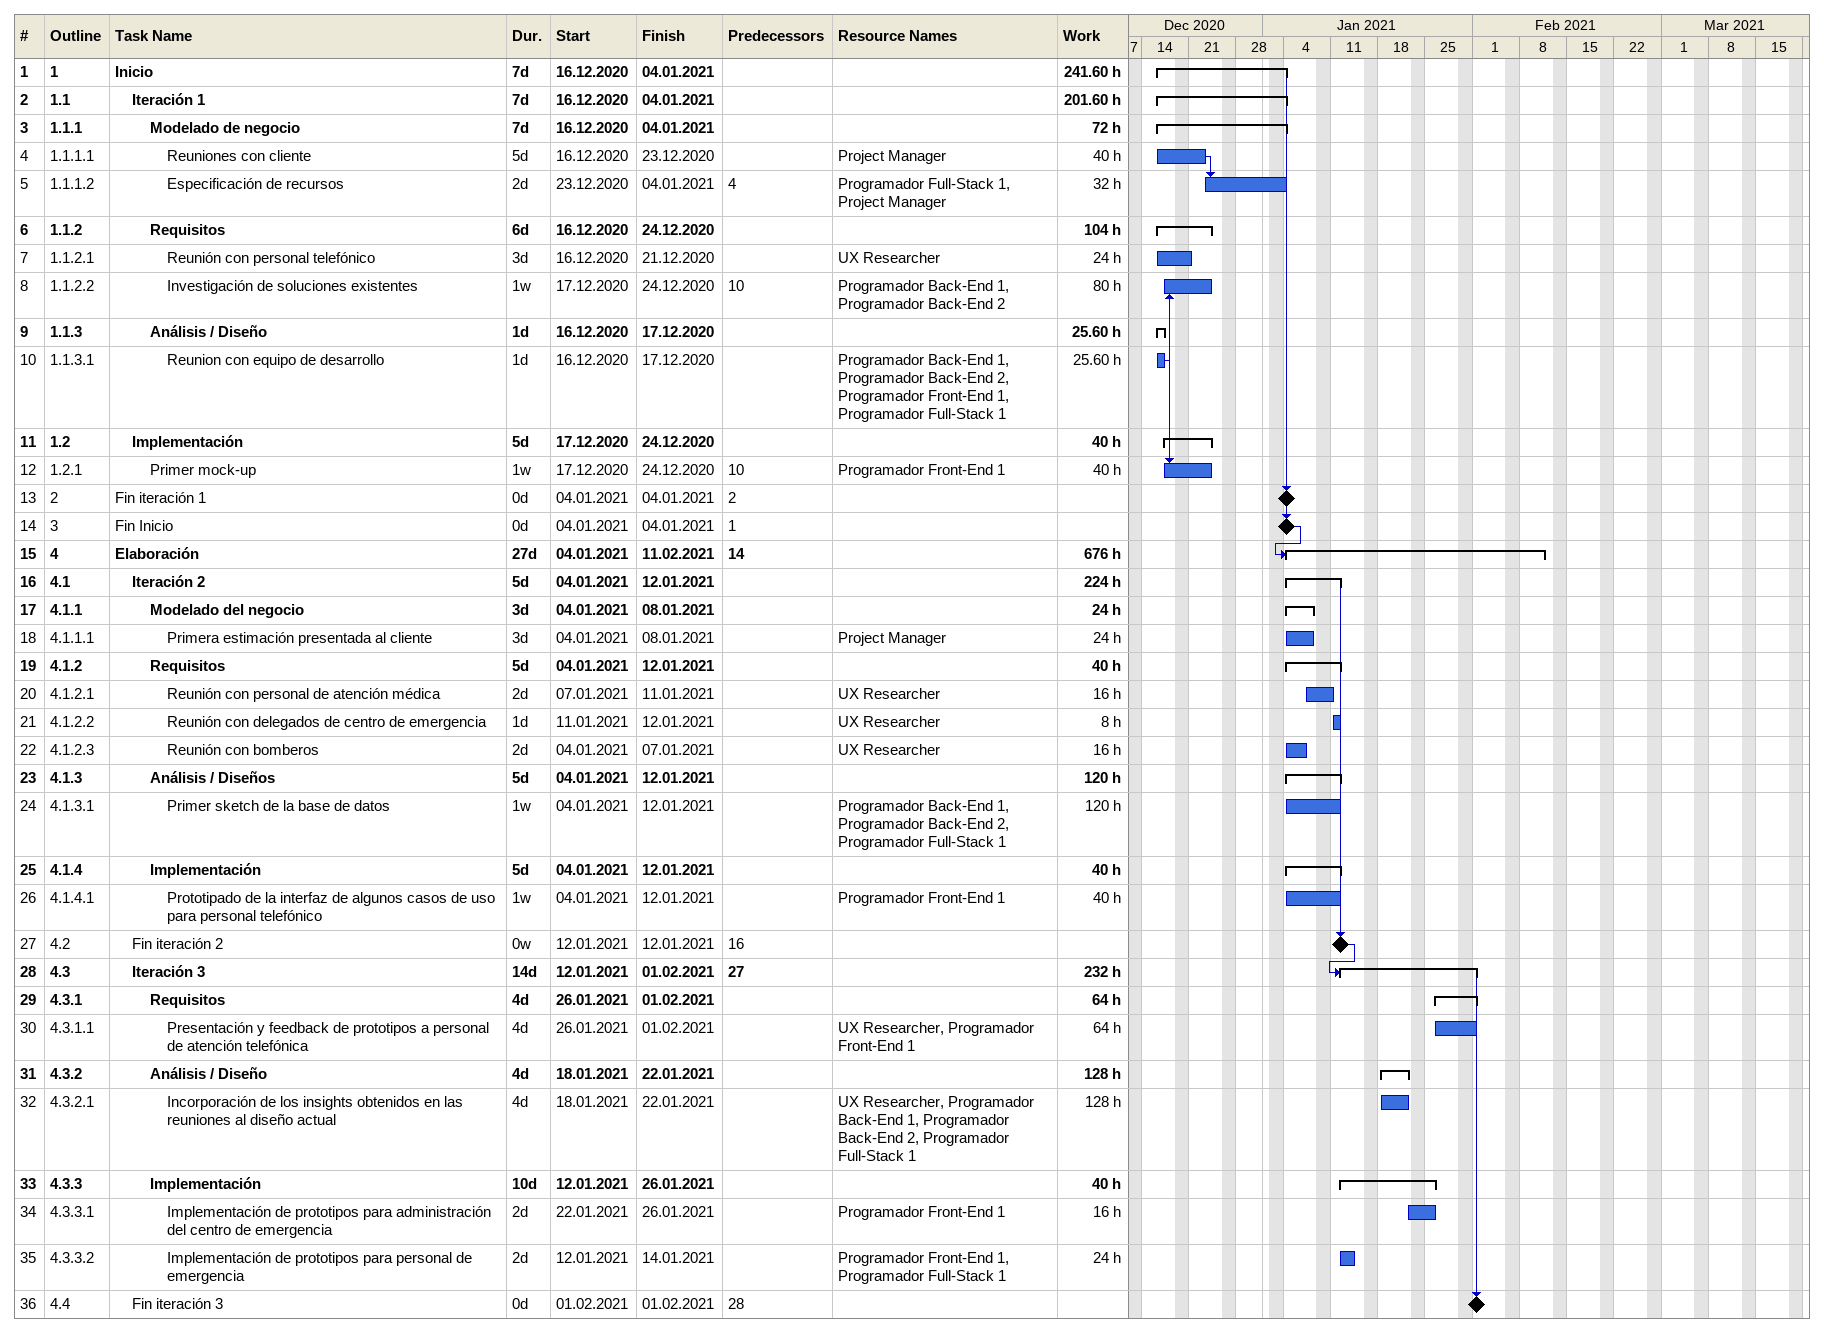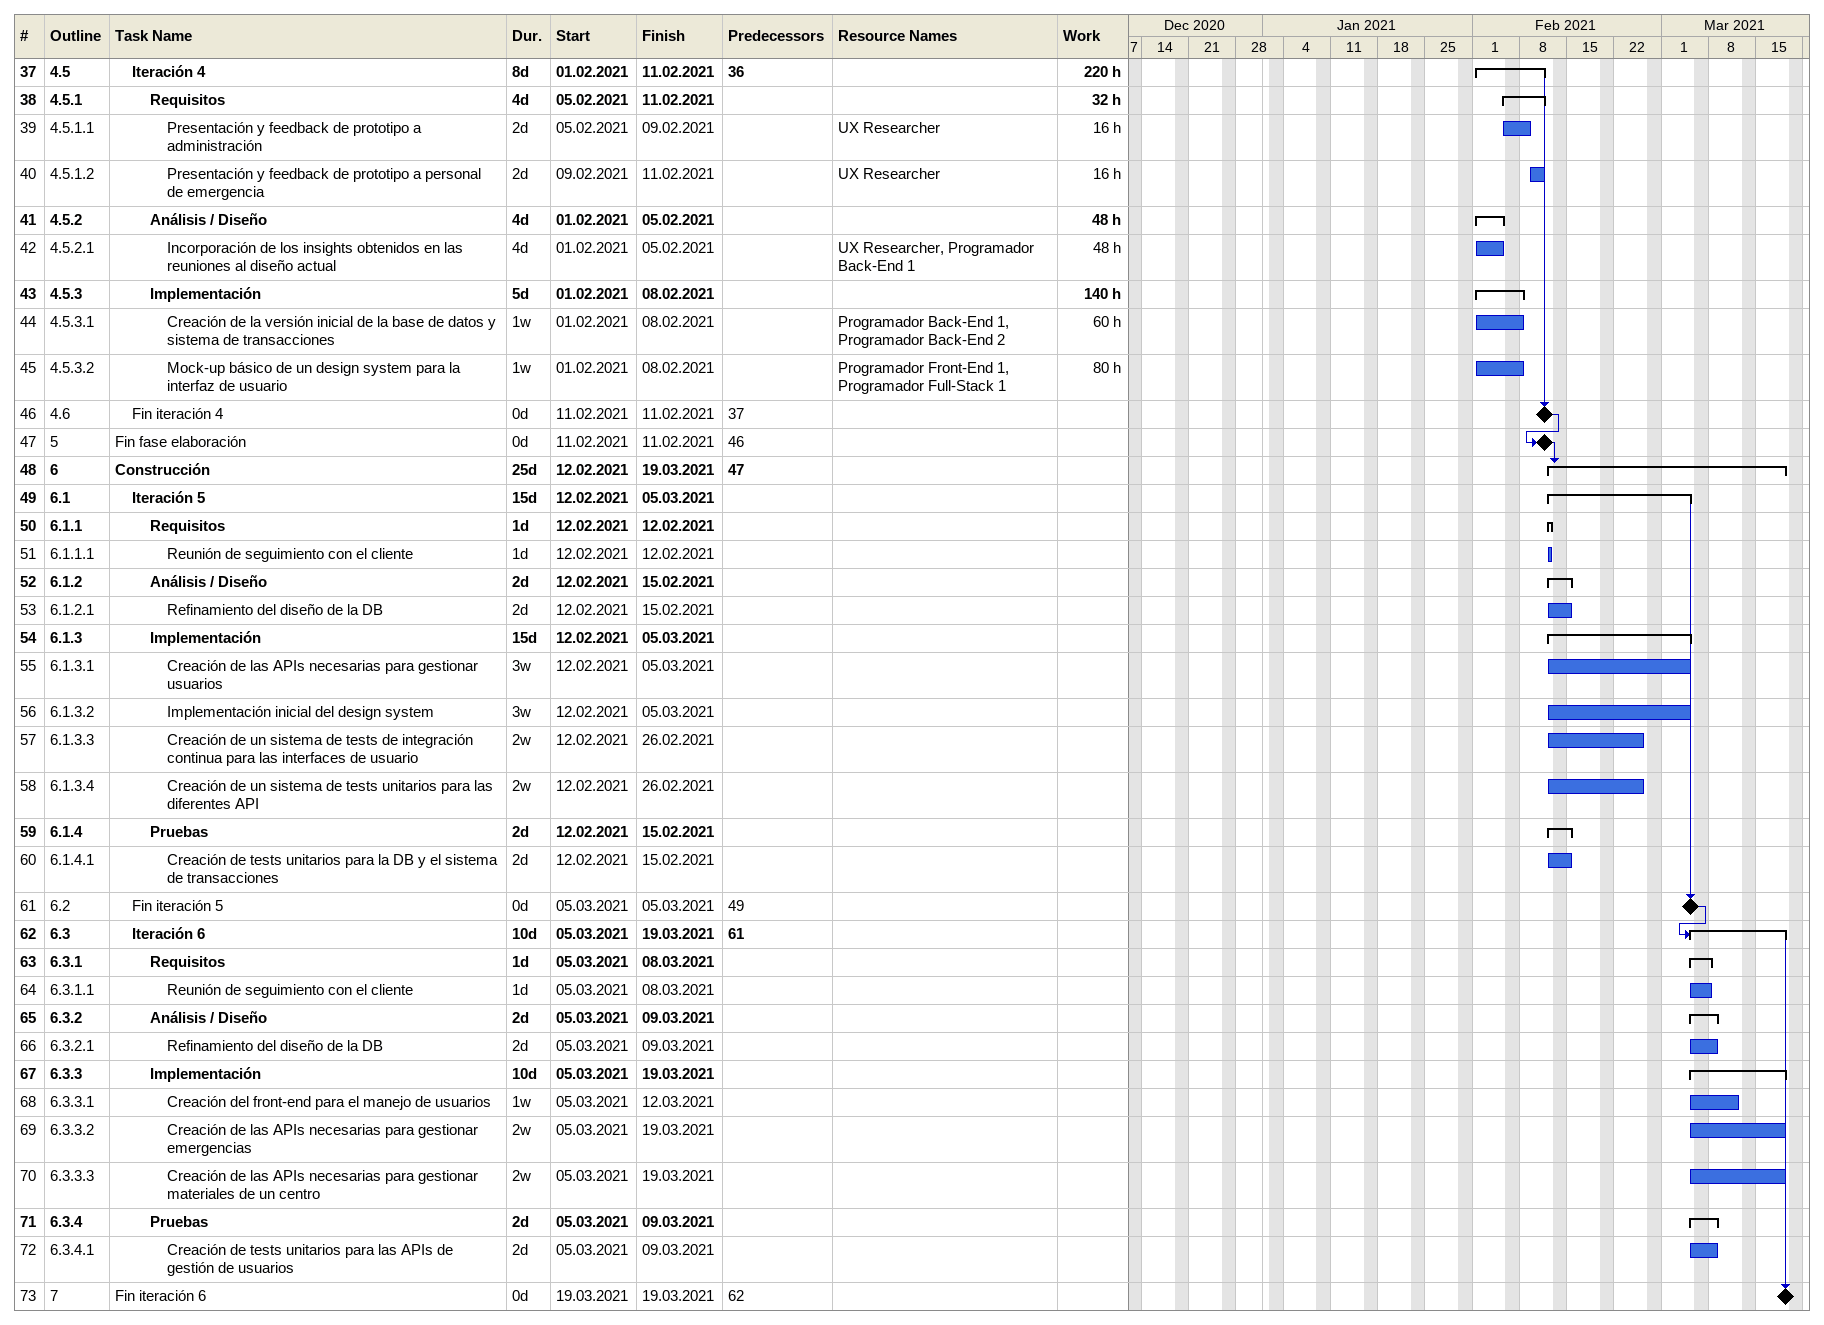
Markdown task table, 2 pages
| ID | WBS | Task | Duration | Start | Finish | Predecessors | Resources | Work (h) |
|---|---|---|---|---|---|---|---|---|
| 1 | 1 | **Inicio** | 7d | 2020-12-16 | 2021-01-04 |  |  | 241.60 |
| 2 | 1.1 | **Iteración 1** | 7d | 2020-12-16 | 2021-01-04 |  |  | 201.60 |
| 3 | 1.1.1 | **Modelado de negocio** | 7d | 2020-12-16 | 2021-01-04 |  |  | 72 |
| 4 | 1.1.1.1 | Reuniones con cliente | 5d | 2020-12-16 | 2020-12-23 |  | Project Manager | 40 |
| 5 | 1.1.1.2 | Especificación de recursos | 2d | 2020-12-23 | 2021-01-04 | 4 | Programador Full-Stack 1, Project Manager | 32 |
| 6 | 1.1.2 | **Requisitos** | 6d | 2020-12-16 | 2020-12-24 |  |  | 104 |
| 7 | 1.1.2.1 | Reunión con personal telefónico | 3d | 2020-12-16 | 2020-12-21 |  | UX Researcher | 24 |
| 8 | 1.1.2.2 | Investigación de soluciones existentes | 1w | 2020-12-17 | 2020-12-24 | 10 | Programador Back-End 1, Programador Back-End 2 | 80 |
| 9 | 1.1.3 | **Análisis / Diseño** | 1d | 2020-12-16 | 2020-12-17 |  |  | 25.60 |
| 10 | 1.1.3.1 | Reunion con equipo de desarrollo | 1d | 2020-12-16 | 2020-12-17 |  | Programador Back-End 1, Programador Back-End 2, Programador Front-End 1, Programador Full-Stack 1 | 25.60 |
| 11 | 1.2 | **Implementación** | 5d | 2020-12-17 | 2020-12-24 |  |  | 40 |
| 12 | 1.2.1 | Primer mock-up | 1w | 2020-12-17 | 2020-12-24 | 10 | Programador Front-End 1 | 40 |
| 13 | 2 | Fin iteración 1 | 0d | 2021-01-04 | 2021-01-04 | 2 |  |  |
| 14 | 3 | Fin Inicio | 0d | 2021-01-04 | 2021-01-04 | 1 |  |  |
| 15 | 4 | **Elaboración** | 27d | 2021-01-04 | 2021-02-11 | 14 |  | 676 |
| 16 | 4.1 | **Iteración 2** | 5d | 2021-01-04 | 2021-01-12 |  |  | 224 |
| 17 | 4.1.1 | **Modelado del negocio** | 3d | 2021-01-04 | 2021-01-08 |  |  | 24 |
| 18 | 4.1.1.1 | Primera estimación presentada al cliente | 3d | 2021-01-04 | 2021-01-08 |  | Project Manager | 24 |
| 19 | 4.1.2 | **Requisitos** | 5d | 2021-01-04 | 2021-01-12 |  |  | 40 |
| 20 | 4.1.2.1 | Reunión con personal de atención médica | 2d | 2021-01-07 | 2021-01-11 |  | UX Researcher | 16 |
| 21 | 4.1.2.2 | Reunión con delegados de centro de emergencia | 1d | 2021-01-11 | 2021-01-12 |  | UX Researcher | 8 |
| 22 | 4.1.2.3 | Reunión con bomberos | 2d | 2021-01-04 | 2021-01-07 |  | UX Researcher | 16 |
| 23 | 4.1.3 | **Análisis / Diseños** | 5d | 2021-01-04 | 2021-01-12 |  |  | 120 |
| 24 | 4.1.3.1 | Primer sketch de la base de datos | 1w | 2021-01-04 | 2021-01-12 |  | Programador Back-End 1, Programador Back-End 2, Programador Full-Stack 1 | 120 |
| 25 | 4.1.4 | **Implementación** | 5d | 2021-01-04 | 2021-01-12 |  |  | 40 |
| 26 | 4.1.4.1 | Prototipado de la interfaz de algunos casos de uso para personal telefónico | 1w | 2021-01-04 | 2021-01-12 |  | Programador Front-End 1 | 40 |
| 27 | 4.2 | Fin iteración 2 | 0w | 2021-01-12 | 2021-01-12 | 16 |  |  |
| 28 | 4.3 | **Iteración 3** | 14d | 2021-01-12 | 2021-02-01 | 27 |  | 232 |
| 29 | 4.3.1 | **Requisitos** | 4d | 2021-01-26 | 2021-02-01 |  |  | 64 |
| 30 | 4.3.1.1 | Presentación y feedback de prototipos a personal de atención telefónica | 4d | 2021-01-26 | 2021-02-01 |  | UX Researcher, Programador Front-End 1 | 64 |
| 31 | 4.3.2 | **Análisis / Diseño** | 4d | 2021-01-18 | 2021-01-22 |  |  | 128 |
| 32 | 4.3.2.1 | Incorporación de los insights obtenidos en las reuniones al diseño actual | 4d | 2021-01-18 | 2021-01-22 |  | UX Researcher, Programador Back-End 1, Programador Back-End 2, Programador Full-Stack 1 | 128 |
| 33 | 4.3.3 | **Implementación** | 10d | 2021-01-12 | 2021-01-26 |  |  | 40 |
| 34 | 4.3.3.1 | Implementación de prototipos para administración del centro de emergencia | 2d | 2021-01-22 | 2021-01-26 |  | Programador Front-End 1 | 16 |
| 35 | 4.3.3.2 | Implementación de prototipos para personal de emergencia | 2d | 2021-01-12 | 2021-01-14 |  | Programador Front-End 1, Programador Full-Stack 1 | 24 |
| 36 | 4.4 | Fin iteración 3 | 0d | 2021-02-01 | 2021-02-01 | 28 |  |  |
| 37 | 4.5 | **Iteración 4** | 8d | 2021-02-01 | 2021-02-11 | 36 |  | 220 |
| 38 | 4.5.1 | **Requisitos** | 4d | 2021-02-05 | 2021-02-11 |  |  | 32 |
| 39 | 4.5.1.1 | Presentación y feedback de prototipo a administración | 2d | 2021-02-05 | 2021-02-09 |  | UX Researcher | 16 |
| 40 | 4.5.1.2 | Presentación y feedback de prototipo a personal de emergencia | 2d | 2021-02-09 | 2021-02-11 |  | UX Researcher | 16 |
| 41 | 4.5.2 | **Análisis / Diseño** | 4d | 2021-02-01 | 2021-02-05 |  |  | 48 |
| 42 | 4.5.2.1 | Incorporación de los insights obtenidos en las reuniones al diseño actual | 4d | 2021-02-01 | 2021-02-05 |  | UX Researcher, Programador Back-End 1 | 48 |
| 43 | 4.5.3 | **Implementación** | 5d | 2021-02-01 | 2021-02-08 |  |  | 140 |
| 44 | 4.5.3.1 | Creación de la versión inicial de la base de datos y sistema de transacciones | 1w | 2021-02-01 | 2021-02-08 |  | Programador Back-End 1, Programador Back-End 2 | 60 |
| 45 | 4.5.3.2 | Mock-up básico de un design system para la interfaz de usuario | 1w | 2021-02-01 | 2021-02-08 |  | Programador Front-End 1, Programador Full-Stack 1 | 80 |
| 46 | 4.6 | Fin iteración 4 | 0d | 2021-02-11 | 2021-02-11 | 37 |  |  |
| 47 | 5 | Fin fase elaboración | 0d | 2021-02-11 | 2021-02-11 | 46 |  |  |
| 48 | 6 | **Construcción** | 25d | 2021-02-12 | 2021-03-19 | 47 |  |  |
| 49 | 6.1 | **Iteración 5** | 15d | 2021-02-12 | 2021-03-05 |  |  |  |
| 50 | 6.1.1 | **Requisitos** | 1d | 2021-02-12 | 2021-02-12 |  |  |  |
| 51 | 6.1.1.1 | Reunión de seguimiento con el cliente | 1d | 2021-02-12 | 2021-02-12 |  |  |  |
| 52 | 6.1.2 | **Análisis / Diseño** | 2d | 2021-02-12 | 2021-02-15 |  |  |  |
| 53 | 6.1.2.1 | Refinamiento del diseño de la DB | 2d | 2021-02-12 | 2021-02-15 |  |  |  |
| 54 | 6.1.3 | **Implementación** | 15d | 2021-02-12 | 2021-03-05 |  |  |  |
| 55 | 6.1.3.1 | Creación de las APIs necesarias para gestionar usuarios | 3w | 2021-02-12 | 2021-03-05 |  |  |  |
| 56 | 6.1.3.2 | Implementación inicial del design system | 3w | 2021-02-12 | 2021-03-05 |  |  |  |
| 57 | 6.1.3.3 | Creación de un sistema de tests de integración continua para las interfaces de usuario | 2w | 2021-02-12 | 2021-02-26 |  |  |  |
| 58 | 6.1.3.4 | Creación de un sistema de tests unitarios para las diferentes API | 2w | 2021-02-12 | 2021-02-26 |  |  |  |
| 59 | 6.1.4 | **Pruebas** | 2d | 2021-02-12 | 2021-02-15 |  |  |  |
| 60 | 6.1.4.1 | Creación de tests unitarios para la DB y el sistema de transacciones | 2d | 2021-02-12 | 2021-02-15 |  |  |  |
| 61 | 6.2 | Fin iteración 5 | 0d | 2021-03-05 | 2021-03-05 | 49 |  |  |
| 62 | 6.3 | **Iteración 6** | 10d | 2021-03-05 | 2021-03-19 | 61 |  |  |
| 63 | 6.3.1 | **Requisitos** | 1d | 2021-03-05 | 2021-03-08 |  |  |  |
| 64 | 6.3.1.1 | Reunión de seguimiento con el cliente | 1d | 2021-03-05 | 2021-03-08 |  |  |  |
| 65 | 6.3.2 | **Análisis / Diseño** | 2d | 2021-03-05 | 2021-03-09 |  |  |  |
| 66 | 6.3.2.1 | Refinamiento del diseño de la DB | 2d | 2021-03-05 | 2021-03-09 |  |  |  |
| 67 | 6.3.3 | **Implementación** | 10d | 2021-03-05 | 2021-03-19 |  |  |  |
| 68 | 6.3.3.1 | Creación del front-end para el manejo de usuarios | 1w | 2021-03-05 | 2021-03-12 |  |  |  |
| 69 | 6.3.3.2 | Creación de las APIs necesarias para gestionar emergencias | 2w | 2021-03-05 | 2021-03-19 |  |  |  |
| 70 | 6.3.3.3 | Creación de las APIs necesarias para gestionar materiales de un centro | 2w | 2021-03-05 | 2021-03-19 |  |  |  |
| 71 | 6.3.4 | **Pruebas** | 2d | 2021-03-05 | 2021-03-09 |  |  |  |
| 72 | 6.3.4.1 | Creación de tests unitarios para las APIs de gestión de usuarios | 2d | 2021-03-05 | 2021-03-09 |  |  |  |
| 73 | 7 | Fin iteración 6 | 0d | 2021-03-19 | 2021-03-19 | 62 |  |  |
